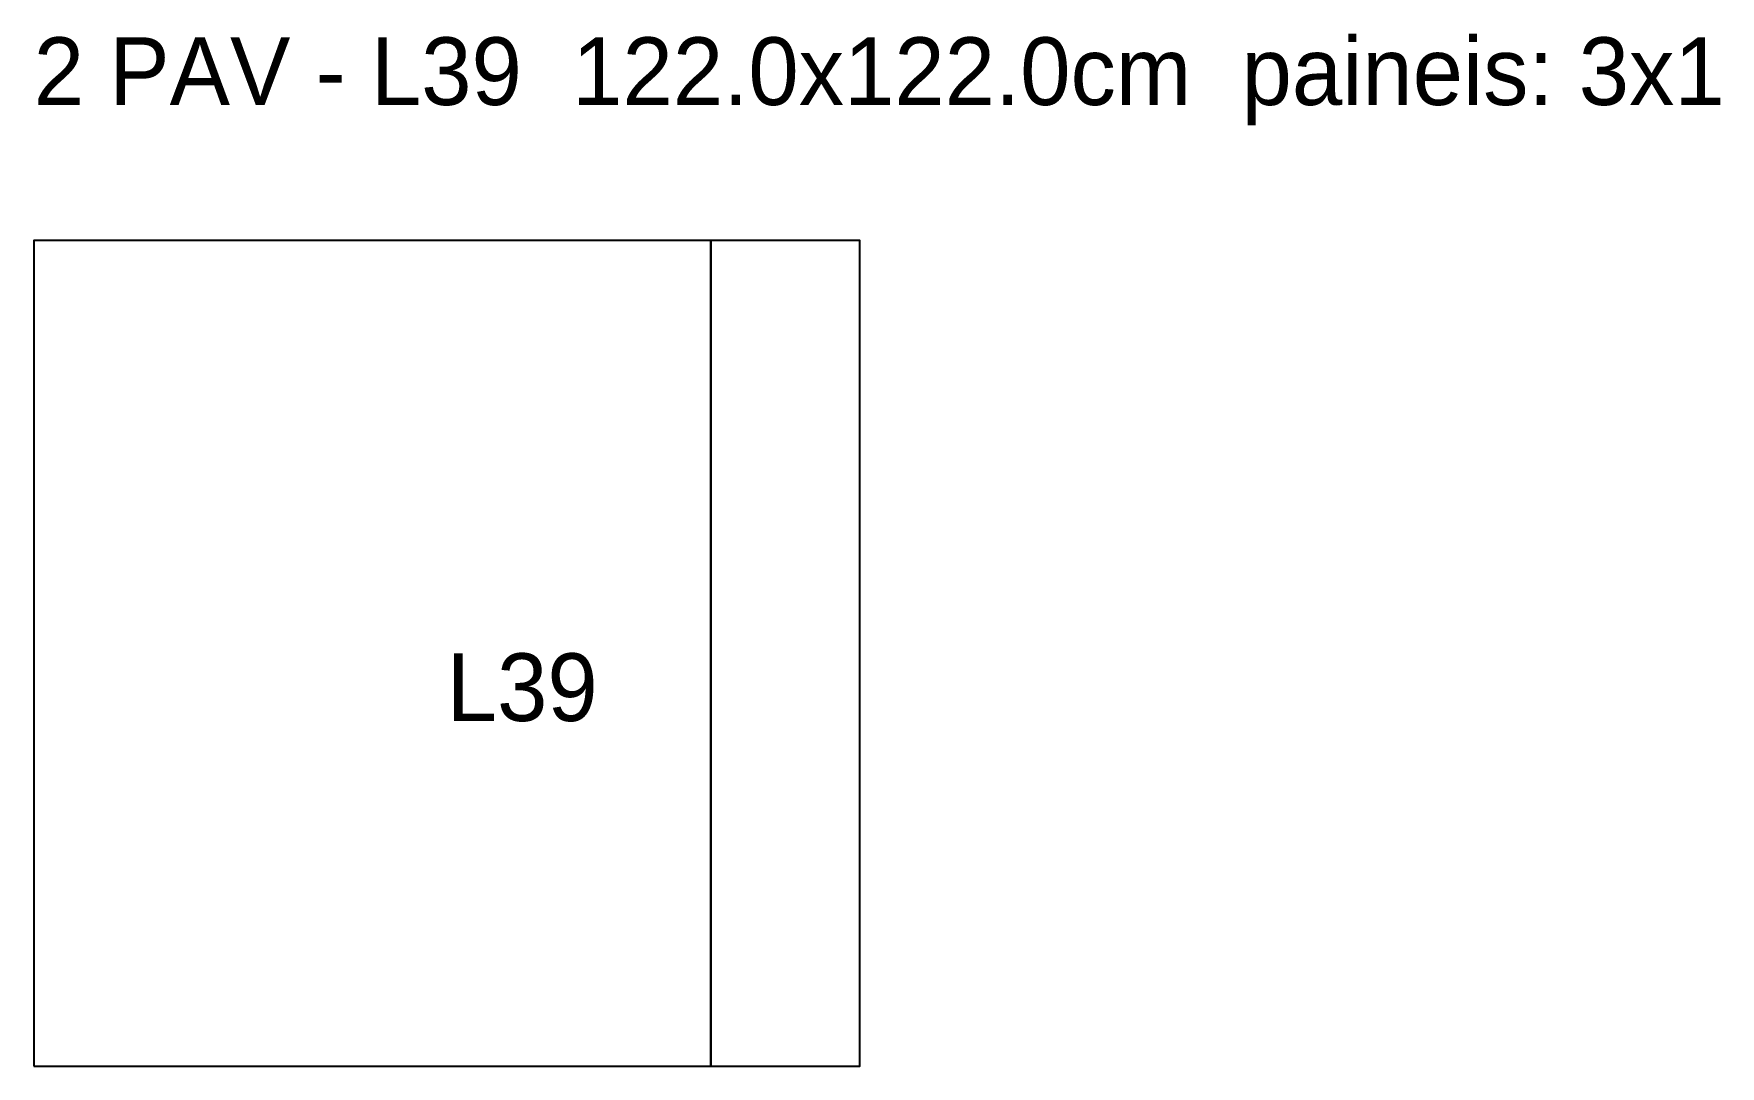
# Model space of a CAD drawing. Header units: metres. Extents: x -2385 to 4348, y -2122 to 1915.
# Drawn here: x -61 to 188.1, y -1061 to -908.5 of the extents above; entities that cross this region are included whole.
import ezdxf

# ---------------------------------------------------------------- set-up
doc = ezdxf.new("R2010")
doc.units = ezdxf.units.M

msp = doc.modelspace()

# ---------------------------------------------------------------- linework, layer by layer
at = {"layer": 'Contorno'}
msp.add_lwpolyline([(-61, -1061), (61, -1061), (61, -939), (-61, -939), (-61, -1061)], close=True, dxfattribs=at)
at = {"layer": 'Paineis'}
for points in [[(-61, -1061), (39, -1061), (39, -939), (-61, -939)], [(39, -1061), (61, -1061), (61, -939), (39, -939)]]:
    msp.add_lwpolyline(points, close=True, dxfattribs=at)

# ---------------------------------------------------------------- texts
at = {"layer": 'NOMENCLATURA', "insert": (-61, -909), "char_height": 10, "attachment_point": 1}
msp.add_mtext('2 PAV - L39  122.0x122.0cm  paineis: 3x1', dxfattribs=at)
at = {"layer": 'Texto Secao', "insert": (0, -1000), "char_height": 10, "attachment_point": 1}
msp.add_mtext('L39', dxfattribs=at)

doc.saveas('drawing.dxf')
